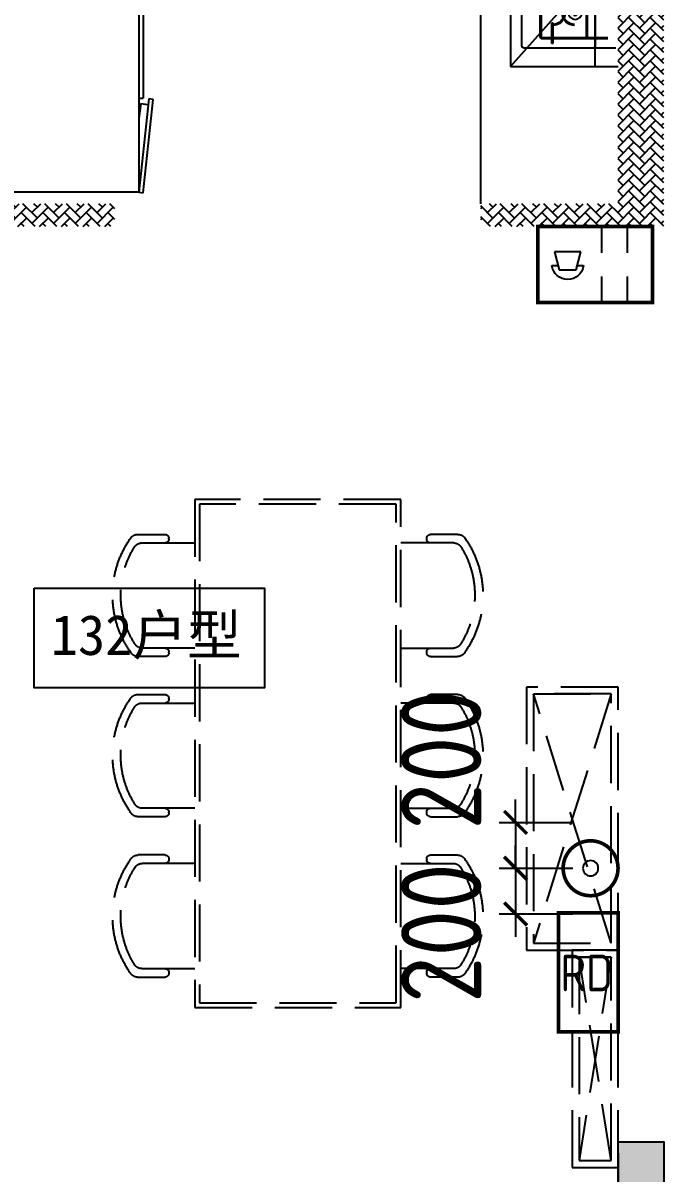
# Model space of a CAD drawing. Extents: x 2803505 to 5851001, y -1372902 to 24339.
# Drawn here: x 3456261 to 3459041, y -767473 to -762446 of the extents above; entities that cross this region are included whole.
import ezdxf
from ezdxf.enums import TextEntityAlignment as Align

# ---------------------------------------------------------------- set-up
doc = ezdxf.new("R2010")
doc.units = 0
doc.header["$LTSCALE"] = 1000
doc.header["$MEASUREMENT"] = 0
doc.linetypes.add('A户型$0$DASH', pattern=[0.35, 0.25, -0.1])
doc.layers.get('0').update_dxf_attribs({"linetype": 'CONTINUOUS'})
doc.layers.get('Defpoints').update_dxf_attribs({"linetype": 'CONTINUOUS'})
for name, color, linetype in [('!!电气', 1, 'CONTINUOUS'), ('5fur', 175, 'CONTINUOUS'), ('COLU', 7, 'CONTINUOUS'), ('EQUIP-安防', 3, 'CONTINUOUS'), ('LVTRY', 252, 'CONTINUOUS'), ('S-砼墙填充', 251, 'CONTINUOUS'), ('保温', 6, 'CONTINUOUS'), ('建筑-排气道', 252, 'CONTINUOUS')]:
    doc.layers.add(name, color=color, linetype=linetype)
for name, color, linetype, lineweight in [('EQUIP-消防', 3, 'CONTINUOUS', 20), ('PUB_HATCH', 8, 'CONTINUOUS', 9), ('WINDOW', 146, 'CONTINUOUS', 20), ('平面-空调预留孔', 252, 'CONTINUOUS', 15), ('立面-洞口示意', 252, 'CONTINUOUS', 13)]:
    doc.layers.add(name, color=color, linetype=linetype, lineweight=lineweight)
doc.styles.add('_TEL_DIM', font='SIMPLEX', dxfattribs={"width": 0.8, "height": 3.5, "bigfont": 'HZTXT'})
doc.styles.add('DIM_FONT', font='SIMPLEX', dxfattribs={"width": 0.7, "bigfont": 'GBCBIG'})
doc.styles.get("Standard").update_dxf_attribs({"font": 'gbenor.shx', "bigfont": 'gbcbig.shx'})
doc.styles.add('黑体', font='simhei.ttf')
doc.dimstyles.get("Standard").update_dxf_attribs({"dimscale": 100, "dimtxt": 3.5, "dimasz": 1, "dimexe": 2.5, "dimexo": 3, "dimgap": 1.5, "dimtad": 1, "dimdec": 0, "dimzin": 0, "dimdsep": 46, "dimtxsty": 'Standard', "dimblk": 'ARCHTICK', "dimcen": 0.09, "dimadec": 0, "dimazin": 0, "dimtfac": 1, "dimtdec": 0, "dimtix": 1, "dimtmove": 2, "dimatfit": 3, "dimfxl": 1, "dimtolj": 1, "dimtzin": 0, "dimarcsym": 0})
pattern_1 = [(45, (0, 0), (0, 47.4157523), [100.584, -33.528]), (135, (23.708, 23.708), (3e-15, 47.4157523), [100.584, -33.528])]

# ---------------------------------------------------------------- blocks, each defined once
blk = doc.blocks.new('dfgdfgsf')
at = {"layer": '5fur', "color": 252, "linetype": 'A户型$0$DASH'}
for p, q in [((2092291.5, -1252357.5), (2092411.5, -1252357.5)), ((2092309.4, -1252394.9), (2092541.6, -1252394.9)), ((2092428, -1252378.3), (2092428, -1252374.6)), ((2093673.7, -1252394.9), (2093441.6, -1252394.9)), ((2093555.1, -1252378.3), (2093555.1, -1252374.6)), ((2093691.6, -1252357.5), (2093571.7, -1252357.5)), ((2092411.5, -1252891.7), (2092293.4, -1252891.7)), ((2092541.6, -1252854.9), (2092311.4, -1252854.9)), ((2092428, -1252875.1), (2092428, -1252871.4)), ((2093441.6, -1252854.9), (2093671.8, -1252854.9)), ((2093555.1, -1252875.1), (2093555.1, -1252871.4)), ((2093571.7, -1252891.7), (2093689.8, -1252891.7)), ((2092291.5, -1253057.5), (2092411.5, -1253057.5)), ((2092309.4, -1253094.9), (2092541.6, -1253094.9)), ((2092428, -1253078.3), (2092428, -1253074.6)), ((2093673.7, -1253094.9), (2093441.6, -1253094.9)), ((2093555.1, -1253078.3), (2093555.1, -1253074.6)), ((2093691.6, -1253057.5), (2093571.7, -1253057.5)), ((2092541.6, -1253554.9), (2092311.4, -1253554.9)), ((2093441.6, -1253554.9), (2093671.8, -1253554.9)), ((2092411.5, -1253591.7), (2092293.4, -1253591.7)), ((2092428, -1253575.1), (2092428, -1253571.4)), ((2093555.1, -1253575.1), (2093555.1, -1253571.4)), ((2093571.7, -1253591.7), (2093689.8, -1253591.7)), ((2092411.5, -1253759), (2092293.4, -1253759)), ((2092541.6, -1253795.8), (2092311.4, -1253795.8)), ((2092428, -1253775.6), (2092428, -1253779.2)), ((2093441.6, -1253795.8), (2093671.8, -1253795.8)), ((2093555.1, -1253775.6), (2093555.1, -1253779.2)), ((2093571.7, -1253759), (2093689.8, -1253759)), ((2092309.4, -1254255.8), (2092541.6, -1254255.8)), ((2093673.7, -1254255.8), (2093441.6, -1254255.8)), ((2092291.5, -1254293.1), (2092411.5, -1254293.1)), ((2092428, -1254272.4), (2092428, -1254276)), ((2093555.1, -1254272.4), (2093555.1, -1254276)), ((2093691.6, -1254293.1), (2093571.7, -1254293.1))]:
    blk.add_line(p, q, dxfattribs=at)
for points in [[(2092541.6, -1252205), (2093441.6, -1252205), (2093441.6, -1254425), (2092541.6, -1254425)], [(2092561.6, -1252225), (2093421.6, -1252225), (2093421.6, -1254405), (2092561.6, -1254405)], [(2091591.5, -1254175), (2091591.5, -1253025), (2091991.5, -1253025), (2091991.5, -1254175)], [(2091621.5, -1254145), (2091621.5, -1253055), (2091961.5, -1253055), (2091961.5, -1254145)], [(2091591.5, -1255125), (2091591.5, -1254175), (2091791.5, -1254175), (2091791.5, -1255125)], [(2091621.5, -1255095), (2091621.5, -1254205), (2091761.5, -1254205), (2091761.5, -1255095)]]:
    blk.add_lwpolyline(points, close=True, dxfattribs=at)
for points in [[(2091621.5, -1254145), (2091961.5, -1253055), (2091621.5, -1253055), (2091961.5, -1254145)], [(2091621.5, -1255095), (2091761.5, -1254205), (2091621.5, -1254205), (2091761.5, -1255095)]]:
    blk.add_lwpolyline(points, dxfattribs=at)
for centre, radius, start, end in [((2092616.8, -1252623.3), 434.6, 144.8603, 215.5996), ((2092291.5, -1252394.3), 36.8, 90, 144.8603), ((2092309.4, -1252431.7), 36.8, 90, 148.0588), ((2092410.5, -1252375), 17.5, 1.2281, 87.034), ((2092411.5, -1252378.3), 16.6, 270, 0), ((2093572.6, -1252375), 17.5, 92.966, 178.7719), ((2093571.7, -1252378.3), 16.6, 180, 270), ((2093673.7, -1252431.7), 36.8, 31.9412, 90), ((2093691.6, -1252394.3), 36.8, 35.1397, 90), ((2093366.3, -1252623.3), 434.6, 324.4004, 35.1397), ((2092616.8, -1252623.3), 399, 148.0588, 212.5234), ((2093366.3, -1252623.3), 399, 327.4766, 31.9412), ((2092311.4, -1252818.1), 36.8, 212.5234, 270), ((2093671.8, -1252818.1), 36.8, 270, 327.4766), ((2092293.4, -1252854.9), 36.8, 215.5996, 270), ((2092411.5, -1252871.4), 16.6, 0, 90), ((2092411.5, -1252875.1), 16.6, 270, 0), ((2093571.7, -1252871.4), 16.6, 90, 180), ((2093571.7, -1252875.1), 16.6, 180, 270), ((2093689.8, -1252854.9), 36.8, 270, 324.4004), ((2092616.8, -1253323.3), 434.6, 144.8603, 215.5996), ((2092291.5, -1253094.3), 36.8, 90, 144.8603), ((2092309.4, -1253131.7), 36.8, 90, 148.0588), ((2092410.5, -1253075), 17.5, 1.2281, 87.034), ((2092411.5, -1253078.3), 16.6, 270, 0), ((2093572.6, -1253075), 17.5, 92.966, 178.7719), ((2093571.7, -1253078.3), 16.6, 180, 270), ((2093673.7, -1253131.7), 36.8, 31.9412, 90), ((2093691.6, -1253094.3), 36.8, 35.1397, 90), ((2093366.3, -1253323.3), 434.6, 324.4004, 35.1397), ((2092616.8, -1253323.3), 399, 148.0588, 212.5234), ((2093366.3, -1253323.3), 399, 327.4766, 31.9412), ((2092311.4, -1253518.1), 36.8, 212.5234, 270), ((2092411.5, -1253571.4), 16.6, 0, 90), ((2093571.7, -1253571.4), 16.6, 90, 180), ((2093671.8, -1253518.1), 36.8, 270, 327.4766), ((2092293.4, -1253554.9), 36.8, 215.5996, 270), ((2092411.5, -1253575.1), 16.6, 270, 0), ((2093571.7, -1253575.1), 16.6, 180, 270), ((2093689.8, -1253554.9), 36.8, 270, 324.4004), ((2092616.8, -1254027.4), 434.6, 144.4004, 215.1397), ((2092293.4, -1253795.8), 36.8, 90, 144.4004), ((2092311.4, -1253832.6), 36.8, 90, 147.4766), ((2092411.5, -1253775.6), 16.6, 0, 90), ((2092411.5, -1253779.2), 16.6, 270, 0), ((2093571.7, -1253775.6), 16.6, 90, 180), ((2093571.7, -1253779.2), 16.6, 180, 270), ((2093671.8, -1253832.6), 36.8, 32.5234, 90), ((2093689.8, -1253795.8), 36.8, 35.5996, 90), ((2093366.3, -1254027.4), 434.6, 324.8603, 35.5996), ((2092616.8, -1254027.4), 399, 147.4766, 211.9412), ((2093366.3, -1254027.4), 399, 328.0588, 32.5234), ((2092309.4, -1254219), 36.8, 211.9412, 270), ((2092411.5, -1254272.4), 16.6, 0, 90), ((2093571.7, -1254272.4), 16.6, 90, 180), ((2093673.7, -1254219), 36.8, 270, 328.0588), ((2092291.5, -1254256.3), 36.8, 215.1397, 270), ((2092410.5, -1254275.7), 17.5, 272.966, 358.7719), ((2093572.6, -1254275.7), 17.5, 181.2281, 267.034), ((2093691.6, -1254256.3), 36.8, 270, 324.8603)]:
    blk.add_arc(centre, radius, start, end, dxfattribs=at)
blk = doc.blocks.new('GDGDGRD')
at = {"layer": 'S-砼墙填充'}
h = blk.add_hatch(color=252, dxfattribs=at)
h.dxf.hatch_style = 1
h.paths.add_polyline_path([(436416.5, 288315.4), (436416.5, 288565.4), (436416.5, 288765.4), (436416.5, 288515.4), (436416.5, 288815.4), (436216.5, 288815.4), (436216.5, 287115.4), (436416.5, 287115.4)])
at = {"layer": 'COLU', "color": 252}
blk.add_lwpolyline([(436416.5, 288315.4), (436416.5, 288565.4), (436416.5, 288765.4), (436416.5, 288515.4), (436416.5, 288815.4), (436216.5, 288815.4), (436216.5, 287115.4), (436416.5, 287115.4), (436416.5, 288315.4)], close=True, dxfattribs=at)
blk = doc.blocks.new('A-Kitchen-7')
at = {"layer": 'LVTRY'}
for p, q in [((-518.7, 779.7), (-7.2, 834.3)), ((-7.2, 834.3), (-3.6, 810.6)), ((-515, 756), (-518.7, 779.7)), ((-3.6, 810.6), (-515, 756)), ((515, 756), (-515, 756)), ((-515, 756), (-515, 40)), ((-485.6, 760.5), (-484.9, 756)), ((-29.1, 767), (-112.1, 756)), ((-29.1, 767), (-35.2, 806.4)), ((515, 780), (0, 780)), ((0, 756), (0, 780)), ((515, 756), (515, 780)), ((515, 40), (515, 756)), ((-515, 40), (515, 40))]:
    blk.add_line(p, q, dxfattribs=at)
blk.add_lwpolyline([(-468.9, 40), (-468.9, 0), (468.9, 0), (468.9, 40)], close=True, dxfattribs=at)
blk = doc.blocks.new('rtyg7uyhg')
at = {"layer": 'LVTRY'}
for p, q in [((193590.3, 45458.1), (193590.3, 45069.5)), ((194234.6, 45488.8), (193621, 45488.8)), ((194265.3, 45069.5), (194265.3, 45458.1)), ((193682.3, 45407), (193887.8, 45407)), ((193896.4, 45429.9), (193857.6, 45326.3)), ((193875.3, 45316), (193945.6, 45401.5)), ((193925.8, 45440.4), (193940.1, 45432.2)), ((194111.9, 45407), (194173.3, 45407)), ((193621, 45130.8), (193621, 45345.6)), ((194009.6, 45345.6), (194009.6, 45130.8)), ((194050.5, 45130.8), (194050.5, 45345.6)), ((194234.6, 45345.6), (194234.6, 45130.8)), ((193857.6, 45326.3), (193875.3, 45316)), ((193948.3, 45069.5), (193682.3, 45069.5)), ((194173.3, 45069.5), (194111.9, 45069.5)), ((193621, 45038.8), (194234.6, 45038.8))]:
    blk.add_line(p, q, dxfattribs=at)
for centre, radius in [((193866.4, 45437.7), 20.5), ((193989.2, 45437.7), 20.5), ((194071, 45437.7), 20.5), ((193815.3, 45238.2), 25.6), ((194137.5, 45238.2), 25.6)]:
    blk.add_circle(centre, radius, dxfattribs=at)
for centre, radius, start, end in [((193621, 45458.1), 30.7, 90, 180), ((193915.6, 45422.7), 20.5, 60, 159.4623), ((194234.6, 45458.1), 30.7, 360, 90), ((193682.3, 45345.6), 61.4, 90, 180), ((193929.8, 45414.5), 20.5, 320.5377, 60), ((193948.3, 45345.6), 61.4, 360, 90), ((194111.9, 45345.6), 61.4, 90, 180), ((194173.3, 45345.6), 61.4, 360, 90), ((193682.3, 45130.8), 61.4, 180, 270), ((193948.3, 45130.8), 61.4, 270, 360), ((194111.9, 45130.8), 61.4, 180, 270), ((194173.3, 45130.8), 61.4, 270, 360), ((193621, 45069.5), 30.7, 180, 270), ((194234.6, 45069.5), 30.7, 270, 360)]:
    blk.add_arc(centre, radius, start, end, dxfattribs=at)
at = {"layer": 'LVTRY', "style": 'DIM_FONT', "width": 0.8, "flags": 9}
for tag in ['YSIZE', 'XSIZE']:
    blk.add_attdef(tag, (193927.8, 45487.8), '', height=0.5, rotation=90, dxfattribs=at)
blk = doc.blocks.new('FRSDFDGDGDRGDR')
at = {"layer": '平面-空调预留孔', "color": 252}
for p, q in [((699612.3, 775044), (699612.3, 775441.2)), ((699618.9, 775447.8), (699746.3, 775447.8)), ((699746.3, 775447.8), (699746.3, 775355.4)), ((699719.9, 775342.2), (699719.9, 775143)), ((699726.5, 775348.8), (699739.7, 775348.8)), ((699726.5, 775136.4), (699739.7, 775136.4)), ((699746.3, 775129.8), (699746.3, 775037.4)), ((699746.3, 775037.4), (699618.9, 775037.4))]:
    blk.add_line(p, q, dxfattribs=at)
blk.add_lwpolyline([(699766.1, 775166.7), (699792.5, 775153.5), (699792.5, 775057.2), (699766.1, 775044), (699766.1, 775017.6), (699618.9, 775017.6, -0.414214), (699592.5, 775044), (699592.5, 775441.2, -0.414214), (699618.9, 775467.6), (699766.1, 775467.6), (699766.1, 775441.2), (699792.5, 775428), (699792.5, 775331.6), (699766.1, 775318.4)], format="xyb", close=True, dxfattribs=at)
for centre, radius in [((699739.7, 775331.6), 10.6), ((699739.7, 775243.2), 15.8), ((699739.7, 775153.5), 10.6)]:
    blk.add_circle(centre, radius, dxfattribs=at)
for centre, start, end in [((699618.9, 775441.2), 90, 180), ((699726.5, 775342.2), 90, 180), ((699739.7, 775355.4), 270, 360), ((699726.5, 775143), 180, 270), ((699739.7, 775129.8), 0, 90), ((699618.9, 775044), 180, 270)]:
    blk.add_arc(centre, 6.6, start, end, dxfattribs=at)
blk = doc.blocks.new('*U171')
h = blk.add_hatch(color=5)
h.set_gradient(color1=(0, 0, 255), rotation=180, tint=1)
h.paths.add_polyline_path([(0, 0), (-6.35, -6.35), (-6.35, -2.159), (-15, -2.159), (-15, 2.159), (-6.35, 2.159), (-6.35, 6.35)])
at = {"color": 0, "linetype": 'Continuous'}
blk.add_lwpolyline([(0, 0), (-6.35, -6.35), (-6.35, -2.159), (-15, -2.159), (-15, 2.159), (-6.35, 2.159), (-6.35, 6.35)], close=True, dxfattribs=at)
blk = doc.blocks.new('VXCVXVXVDXVDX')
at = {"layer": 'PUB_HATCH'}
blk.add_hatch(color=252, dxfattribs=at).paths.add_polyline_path([(436751.6, 295600.4), (436751.6, 295330.4), (436646.6, 295330.4), (436646.6, 295345.4), (436716.6, 295345.4), (436736.6, 295365.4), (436736.6, 295565.4), (436716.6, 295585.4), (436466.6, 295585.4), (436446.6, 295565.4), (436446.6, 295365.4), (436466.6, 295345.4), (436536.6, 295345.4), (436536.6, 295330.4), (436431.6, 295330.4), (436431.6, 295600.4)])
at = {"layer": 'LVTRY', "color": 252}
for p, q in [((436536.6, 295345.4), (436536.6, 295330.4)), ((436646.6, 295345.4), (436646.6, 295330.4)), ((436416.6, 294415.4), (436886.8, 294415.4)), ((436516.6, 293515.4), (436516.6, 294415.4)), ((436670.8, 294172.4), (436886.8, 294415.4)), ((436886.8, 294415.4), (436886.8, 293515.4)), ((436826.6, 294335.4), (436426.6, 294335.4)), ((436516.6, 294325.4), (436516.6, 293605.4)), ((436701.8, 294225.4), (436701.8, 294315.4)), ((436701.8, 294315.4), (436706.3, 294315.4)), ((436706.3, 294315.4), (436706.3, 294225.4)), ((436836.6, 293605.4), (436836.6, 294325.4)), ((436461.6, 294295.4), (436746.6, 294295.4)), ((436461.6, 294290.4), (436746.6, 294290.4)), ((436551.6, 294075.4), (436551.6, 294285.4)), ((436556.6, 294075.4), (436556.6, 294285.4)), ((436751.6, 294285.4), (436751.6, 294075.4)), ((436756.6, 294285.4), (436756.6, 294075.4)), ((436706.3, 294225.4), (436701.8, 294225.4)), ((436416.6, 294172.4), (436670.8, 294172.4)), ((436516.6, 293757.3), (436516.6, 294172.4)), ((436531.6, 294182.6), (436659.1, 294182.6)), ((436531.6, 294178.1), (436531.6, 294182.6)), ((436659.1, 294178.1), (436531.6, 294178.1)), ((436776.6, 294182.6), (436649.1, 294182.6)), ((436649.1, 294182.6), (436649.1, 294178.1)), ((436649.1, 294178.1), (436776.6, 294178.1)), ((436659.1, 294182.6), (436659.1, 294178.1)), ((436670.8, 294172.4), (436670.8, 293757.3)), ((436776.6, 294178.1), (436776.6, 294182.6)), ((436706.3, 294135.4), (436701.8, 294135.4)), ((436701.8, 294135.4), (436701.8, 294045.4)), ((436706.3, 294045.4), (436706.3, 294135.4)), ((436746.6, 294070.4), (436461.6, 294070.4)), ((436746.6, 294065.4), (436461.6, 294065.4)), ((436701.8, 294045.4), (436706.3, 294045.4)), ((436816, 294015.4), (436777.2, 294015.4)), ((436796.6, 293996), (436796.6, 294034.8)), ((436816, 293915.4), (436777.2, 293915.4)), ((436796.6, 293896), (436796.6, 293934.8)), ((436746.6, 293865.4), (436461.6, 293865.4)), ((436701.8, 293795.4), (436701.8, 293885.4)), ((436701.8, 293885.4), (436706.3, 293885.4)), ((436706.3, 293885.4), (436706.3, 293795.4)), ((436746.6, 293860.4), (436461.6, 293860.4)), ((436551.6, 293855.4), (436551.6, 293645.4)), ((436556.6, 293855.4), (436556.6, 293645.4)), ((436751.6, 293645.4), (436751.6, 293855.4)), ((436756.6, 293645.4), (436756.6, 293855.4)), ((436706.3, 293795.4), (436701.8, 293795.4)), ((436670.8, 293757.3), (436416.6, 293757.3)), ((436659.1, 293752.6), (436531.6, 293752.6)), ((436531.6, 293752.6), (436531.6, 293748.1)), ((436531.6, 293748.1), (436659.1, 293748.1)), ((436649.1, 293748.1), (436649.1, 293752.6)), ((436649.1, 293752.6), (436776.6, 293752.6)), ((436776.6, 293748.1), (436649.1, 293748.1)), ((436659.1, 293748.1), (436659.1, 293752.6)), ((436886.8, 293515.4), (436670.8, 293757.3)), ((436776.6, 293752.6), (436776.6, 293748.1)), ((436706.3, 293705.4), (436701.8, 293705.4)), ((436701.8, 293705.4), (436701.8, 293615.4)), ((436706.3, 293615.4), (436706.3, 293705.4)), ((436461.6, 293640.4), (436746.6, 293640.4)), ((436461.6, 293635.4), (436746.6, 293635.4)), ((436701.8, 293615.4), (436706.3, 293615.4)), ((436426.6, 293595.4), (436826.6, 293595.4)), ((436886.8, 293515.4), (436416.6, 293515.4))]:
    blk.add_line(p, q, dxfattribs=at)
for points in [[(436416.6, 295615.4), (436766.6, 295615.4), (436766.6, 295315.4), (436416.6, 295315.4)], [(436431.6, 295600.4), (436751.6, 295600.4), (436751.6, 295330.4), (436431.6, 295330.4)], [(436716.6, 295345.4), (436466.6, 295345.4), (436446.6, 295365.4), (436446.6, 295565.4), (436466.6, 295585.4), (436716.6, 295585.4), (436736.6, 295565.4), (436736.6, 295365.4), (436716.6, 295345.4)]]:
    blk.add_lwpolyline(points, close=True, dxfattribs=at)
blk.add_lwpolyline([(437016.6, 292915.4), (437016.6, 295015.4), (438516.6, 295015.4), (438516.6, 293789.4)], dxfattribs=at)
for centre, radius in [((436604.1, 294180.4), 29.7), ((436604.1, 294180.4), 11.7), ((436796.6, 294015.4), 17), ((436796.6, 293915.4), 17), ((436604.1, 293750.4), 29.7), ((436604.1, 293750.4), 11.7)]:
    blk.add_circle(centre, radius, dxfattribs=at)
for centre, radius, start, end in [((436526.6, 294325.4), 10, 90, 180), ((436826.6, 294325.4), 10, 0, 90), ((436561.6, 294285.4), 10, 90, 180), ((436561.6, 294285.4), 5, 90, 180), ((436746.6, 294285.4), 10, 0, 90), ((436746.6, 294285.4), 5, 0, 90), ((436604.1, 294180.4), 56.7, 2.2742, 87.7258), ((436604.1, 294180.4), 52.2, 2.4704, 87.5296), ((436704.1, 294180.4), 56.7, 92.2742, 177.7258), ((436704.1, 294180.4), 52.2, 92.4704, 177.5296), ((436604.1, 294180.4), 56.7, 272.2742, 357.7258), ((436604.1, 294180.4), 52.2, 272.4704, 357.5296), ((436704.1, 294180.4), 56.7, 182.2742, 267.7258), ((436704.1, 294180.4), 52.2, 182.4704, 267.5296), ((436561.6, 294075.4), 10, 180, 270), ((436561.6, 294075.4), 5, 180, 270), ((436746.6, 294075.4), 5, 270, 0), ((436746.6, 294075.4), 10, 270, 0), ((436561.6, 293855.4), 10, 90, 180), ((436746.6, 293855.4), 10, 0, 90), ((436561.6, 293855.4), 5, 90, 180), ((436746.6, 293855.4), 5, 0, 90), ((436604.1, 293750.4), 56.7, 2.2742, 87.7258), ((436604.1, 293750.4), 52.2, 2.4704, 87.5296), ((436704.1, 293750.4), 56.7, 92.2742, 177.7258), ((436704.1, 293750.4), 52.2, 92.4704, 177.5296), ((436604.1, 293750.4), 56.7, 272.2742, 357.7258), ((436604.1, 293750.4), 52.2, 272.4704, 357.5296), ((436704.1, 293750.4), 56.7, 182.2742, 267.7258), ((436704.1, 293750.4), 52.2, 182.4704, 267.5296), ((436561.6, 293645.4), 10, 180, 270), ((436561.6, 293645.4), 5, 180, 270), ((436746.6, 293645.4), 5, 270, 0), ((436746.6, 293645.4), 10, 270, 0), ((436526.6, 293605.4), 10, 180, 270), ((436826.6, 293605.4), 10, 270, 0)]:
    blk.add_arc(centre, radius, start, end, dxfattribs=at)
at = {"layer": '立面-洞口示意', "color": 252}
blk.add_lwpolyline([(436416.6, 295615.4), (436645.1, 295521.4), (436766.6, 295315.4)], dxfattribs=at)
at = {"color": 252, "rotation": 90}
blk.add_blockref('FRSDFDGDGDRGDR', (1212534.1, -404177.2), dxfattribs=at)
at = {"color": 252, "xscale": -1}
blk.add_blockref('rtyg7uyhg', (632006.9, 250026.6), dxfattribs=at)
at = {"layer": 'LVTRY', "color": 252, "extrusion": (0, 0, -1), "xscale": -0.7999999999883585, "yscale": 0.7999999999883585, "zscale": -0.7999999999883585, "rotation": 270}
blk.add_blockref('A-Kitchen-7', (-439116.6, 293377.4), dxfattribs=at)
at = {"layer": '建筑-排气道', "color": 252, "extrusion": (0, 0, -1), "xscale": 5, "yscale": 5, "zscale": -5, "rotation": 90}
blk.add_blockref('*U171', (-436581.7, 295283.1), dxfattribs=at)
blk = doc.blocks.new('VXVXVXDVXDVXVDX')
at = {"layer": '保温', "linetype": 'ByBlock', "ltscale": 10}
h = blk.add_hatch(dxfattribs=at)
h.set_pattern_fill('AR-HBONE', color=251, scale=55)
h.set_pattern_definition(pattern_1)
h.paths.add_polyline_path([(436416.6, 294915.4), (436216.6, 294915.4), (436216.6, 292815.4), (436416.6, 292815.2)])
h = blk.add_hatch(dxfattribs=at)
h.set_pattern_fill('AR-HBONE', color=251, scale=55)
h.set_pattern_definition(pattern_1)
h.paths.add_polyline_path([(437016.6, 292815.4), (437016.6, 292915.4), (436416.6, 292915.4), (436416.6, 292815.4)])
h = blk.add_hatch(dxfattribs=at)
h.set_pattern_fill('AR-HBONE', color=251, scale=55)
h.set_pattern_definition(pattern_1)
h.paths.add_polyline_path([(439116.6, 292815.3), (439116.6, 292915.4), (438616.6, 292915.4), (438616.6, 292815.3)])
blk = doc.blocks.new('A$C100F5A36')
at = {"color": 252}
blk.add_lwpolyline([(43450.4, -14262.6), (44456.4, -14262.6), (44456.4, -14698.6), (43450.4, -14698.6)], close=True, dxfattribs=at)
at = {"color": 252, "xscale": -1}
for name in ['GDGDGRD', 'VXVXVXDVXDVXVDX', 'VXCVXVXVDXVDX']:
    blk.add_blockref(name, (482419, -305497.8), dxfattribs=at)
at = {"layer": 'WINDOW', "color": 252, "xscale": -1}
blk.add_blockref('dfgdfgsf', (2137594, 1238329.8), dxfattribs=at)
at = {"color": 252, "style": '黑体'}
blk.add_text('132户型', height=175, dxfattribs=at).set_placement((43522.4, -14554.8))
blk = doc.blocks.new('$equip$00002628')
at = {"linetype": 'Continuous'}
for p, q in [((-0.625, 0.415), (0.625, 0.415)), ((-0.625, -0.415), (-0.625, 0.415)), ((0.071, 0.129), (0.071, 0.415)), ((0.35, 0.129), (0.35, 0.415)), ((0.625, 0.415), (0.625, -0.415)), ((-0.472, 0.01), (-0.409, 0.01)), ((-0.446, -0.138), (-0.395, 0.058)), ((-0.395, 0.058), (-0.395, 0.058)), ((-0.395, 0.058), (-0.206, 0.058)), ((-0.206, 0.058), (-0.155, -0.138)), ((-0.191, 0.01), (-0.129, 0.01)), ((-0.155, -0.138), (-0.446, -0.138)), ((0.071, -0.415), (0.071, -0.129)), ((0.35, -0.415), (0.35, -0.129)), ((0.625, -0.415), (-0.625, -0.415))]:
    blk.add_line(p, q, dxfattribs=at)
at = {"const_width": 0.04}
blk.add_lwpolyline([(-0.625, 0.415), (0.625, 0.415), (0.625, -0.415), (-0.625, -0.415), (-0.625, 0.415), (0.625, 0.415)], dxfattribs=at)
at = {"linetype": 'Continuous'}
blk.add_arc((-0.3, -0.011), 0.173, 6.9897, 173.0103, dxfattribs=at)
for p in [(0, 0.415), (-0.625, 0), (0.625, 0), (0, -0.415)]:
    blk.add_point(p)
at = {"color": 7, "style": '_TEL_DIM', "flags": 1}
blk.add_attdef('A', text='', height=0.000025, dxfattribs=at).set_placement((0, 0), align=Align.MIDDLE_CENTER)
blk = doc.blocks.new('$equip$00002771')
for p, q in [((-0.65, 0.65), (-0.65, 0)), ((0.65, 0.65), (-0.65, 0.65)), ((0.65, 0), (0.65, 0.65)), ((-0.65, 0), (0.65, 0))]:
    blk.add_line(p, q)
at = {"const_width": 0.04}
blk.add_lwpolyline([(-0.65, 0.65), (-0.65, 0), (0.65, 0), (0.65, 0.65), (-0.65, 0.65), (-0.65, 0)], dxfattribs=at)
for p in [(0, 0.65), (-0.65, 0.325), (0.65, 0.325), (0, 0)]:
    blk.add_point(p)
at = {"color": 7}
blk.add_attdef('$TEXT$', text='', height=0.4, dxfattribs=at).set_placement((0.006, 0.343), align=Align.MIDDLE_CENTER)
at = {"color": 7, "flags": 1}
for tag, height, p in [('B', 0.4, (0.905, 0.246)), ('A', 0.00002, (0, 0))]:
    blk.add_attdef(tag, text='', height=height, dxfattribs=at).set_placement(p, align=Align.MIDDLE_CENTER)
blk = doc.blocks.new('_ArchTick')
at = {"color": 0, "linetype": 'ByBlock', "const_width": 0.15}
blk.add_lwpolyline([(-0.5, -0.5), (0.5, 0.5)], dxfattribs=at)
blk = doc.blocks.new('*D431')
at = {"layer": '!!电气', "color": 0, "lineweight": -2, "transparency": 16777216}
for p, q in [((3458414.3, -765940.6), (3458414.3, -765840.6)), ((3458342.5, -765940.6), (3458664.3, -765940.6)), ((3458414.3, -765940.6), (3458414.3, -766140.6)), ((3458342.5, -766140.6), (3458664.3, -766140.6)), ((3458414.3, -766140.6), (3458414.3, -766240.6))]:
    blk.add_line(p, q, dxfattribs=at)
at = {"layer": 'Defpoints', "color": 0, "transparency": 16777216}
for p in [(3458042.5, -765940.6), (3458042.5, -766140.6), (3458414.3, -766140.6)]:
    blk.add_point(p, dxfattribs=at)
at = {"layer": '!!电气', "color": 0, "lineweight": -2, "transparency": 16777216, "xscale": 100, "yscale": 100, "zscale": 100}
for p, rotation in [((3458414.3, -765940.6), 270), ((3458414.3, -766140.6), 90)]:
    blk.add_blockref('_ArchTick', p, dxfattribs=dict(at, rotation=rotation))
at = {"layer": '!!电气', "color": 0, "transparency": 16777216, "insert": (3458089.3, -765666.4), "char_height": 350, "attachment_point": 5, "rotation": 90}
blk.add_mtext('\\A1;200', dxfattribs=at)
blk = doc.blocks.new('$equip$00002479')
at = {"const_width": 0.04}
blk.add_lwpolyline([(-0.3, 0, 1), (0.3, 0, 1), (-0.3, 0, 0.942883)], format="xyb", dxfattribs=at)
for radius in [0.3, 0.0841]:
    blk.add_circle((0, 0), radius)
for p in [(0, 0.3), (-0.3, 0), (0.3, 0), (0, -0.3)]:
    blk.add_point(p)
at = {"color": 7, "style": '_TEL_DIM', "flags": 1}
blk.add_attdef('A', text='', height=0.00002, dxfattribs=at).set_placement((0, 0), align=Align.MIDDLE_CENTER)
blk = doc.blocks.new('*D390')
at = {"layer": '!!电气', "color": 0, "lineweight": -2, "transparency": 16777216}
for p, q in [((3458414.3, -766140.6), (3458414.3, -766040.6)), ((3458342.5, -766140.6), (3458664.3, -766140.6)), ((3458414.3, -766140.6), (3458414.3, -766340.6)), ((3458342.5, -766340.6), (3458664.3, -766340.6)), ((3458414.3, -766340.6), (3458414.3, -766440.6))]:
    blk.add_line(p, q, dxfattribs=at)
at = {"layer": 'Defpoints', "color": 0, "transparency": 16777216}
for p in [(3458042.5, -766140.6), (3458042.5, -766340.6), (3458414.3, -766340.6)]:
    blk.add_point(p, dxfattribs=at)
at = {"layer": '!!电气', "color": 0, "lineweight": -2, "transparency": 16777216, "xscale": 100, "yscale": 100, "zscale": 100}
for p, rotation in [((3458414.3, -766140.6), 270), ((3458414.3, -766340.6), 90)]:
    blk.add_blockref('_ArchTick', p, dxfattribs=dict(at, rotation=rotation))
at = {"layer": '!!电气', "color": 0, "transparency": 16777216, "insert": (3458089.3, -766424.2), "char_height": 350, "attachment_point": 5, "rotation": 90}
blk.add_mtext('\\A1;200', dxfattribs=at)

msp = doc.modelspace()

# ---------------------------------------------------------------- block references
at = {"layer": '!!电气'}
msp.add_blockref('A$C100F5A36', (3412859.7, -750653.6), dxfattribs=at)

# ---------------------------------------------------------------- next in the draw order: block references
at = {"layer": 'EQUIP-安防', "color": 4, "xscale": -400, "yscale": 400, "zscale": 400, "rotation": 180}
msp.add_blockref('$equip$00002628', (3458762.1, -763502), dxfattribs=at)
at = {"layer": 'EQUIP-安防', "color": 4, "xscale": -400, "yscale": 400, "zscale": 400}
msp.add_blockref('$equip$00002479', (3458742.1, -766140.8), dxfattribs=at)
at = {"layer": 'EQUIP-消防', "color": 4}
ref = msp.add_blockref('$equip$00002771', (3458862.2, -766596), dxfattribs=dict(at, xscale=-400, yscale=400, zscale=400, rotation=90))
ref.add_attrib('$TEXT$', 'RD', dxfattribs={"layer": '0', "color": 7, "height": 160}).set_placement((3458725, -766598.5), align=Align.MIDDLE_CENTER)

# ---------------------------------------------------------------- next in the draw order: dimensions: what is measured, and where the dimension line sits
at = {"layer": '!!电气', "color": 1}
for base, p1, p2, picture, middle in [((3458414.3, -766140.6), (3458042.5, -765940.6), (3458042.5, -766140.6), '*D431', (3458089.3, -765666.4)), ((3458414.3, -766340.6), (3458042.5, -766140.6), (3458042.5, -766340.6), '*D390', (3458089.3, -766424.2))]:
    dim = msp.add_linear_dim(base=base, p1=p1, p2=p2, angle=90, dimstyle='Standard', override={"dimzin": 8}, dxfattribs=at)
    dim.commit()
    dim.dimension.update_dxf_attribs({"geometry": picture, "text_midpoint": middle, "dimtype": 128})

doc.saveas('drawing.dxf')
